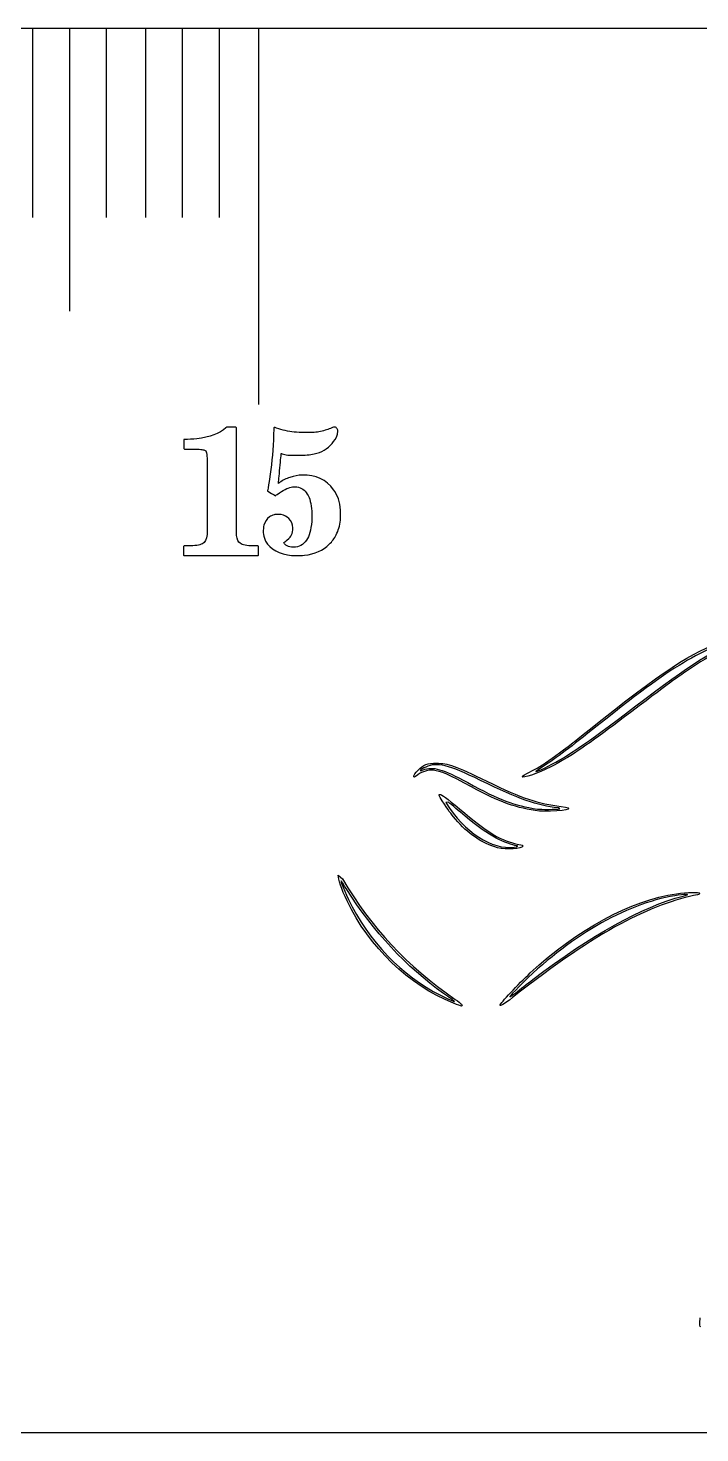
# Model space of a CAD drawing. Extents: x 0.09 to 7.25, y 10.43 to 11.9.
# Drawn here: x 5.755 to 6.457, y 10.428 to 11.895 of the extents above; entities that cross this region are included whole.
import ezdxf

# ---------------------------------------------------------------- set-up
doc = ezdxf.new("R2010")
doc.units = 0
doc.layers.add('Laag_1', color=7, linetype='CONTINUOUS')

msp = doc.modelspace()

# ---------------------------------------------------------------- linework, layer by layer
at = {"layer": 'Laag_1', "color": 1}
msp.add_lwpolyline([(0.092474, 10.428123), (0.092474, 11.895275), (7.245812, 11.895275), (7.245812, 10.428123)], close=True, dxfattribs=at)
at = {"layer": 'Laag_1', "color": 7}
for points in [[(5.759326, 11.894901), (5.759326, 11.697292)], [(5.797822, 11.894901), (5.797822, 11.599771)], [(5.836317, 11.894901), (5.836317, 11.697292)], [(5.877378, 11.894901), (5.877378, 11.697292)], [(5.915873, 11.894901), (5.915873, 11.697292)], [(5.954369, 11.894901), (5.954369, 11.697292)], [(5.99543, 11.894901), (5.99543, 11.50225)], [(6.194062, 11.086867), (6.191228, 11.086352)], [(6.310458, 11.079805), (6.309083, 11.080831)], [(6.078974, 11.010447), (6.083186, 11.006811)]]:
    msp.add_lwpolyline(points, dxfattribs=at)
at = {"layer": 'Laag_1', "color": 3}
for points in [[(5.972441, 11.422281), (5.972407, 11.477952), (5.9721, 11.478271), (5.971792, 11.47859), (5.967118, 11.478579), (5.962433, 11.478579), (5.961522, 11.47777)], [(6.011921, 11.478041), (6.011554, 11.477797), (6.011477, 11.475024)], [(6.07848, 11.474259), (6.078558, 11.475379), (6.078136, 11.476144)], [(5.918617, 11.465596), (5.917466, 11.465596), (5.917443, 11.460865), (5.917409, 11.456124), (5.917751, 11.455793), (5.918093, 11.455462), (5.926471, 11.455417)], [(6.017578, 11.420632), (6.01638, 11.419811), (6.016436, 11.420288)], [(5.921615, 11.354459), (5.917853, 11.354459), (5.917546, 11.35414), (5.917238, 11.353821), (5.917238, 11.349386), (5.917238, 11.344952), (5.917546, 11.344633), (5.917853, 11.344314), (5.956449, 11.344314), (5.995045, 11.344314), (5.995353, 11.344633), (5.99566, 11.344952), (5.99566, 11.349398), (5.99566, 11.353843), (5.995353, 11.35414), (5.995034, 11.354436), (5.990588, 11.354493)]]:
    msp.add_lwpolyline(points, dxfattribs=at)
msp.add_lwpolyline([(6.073034, 11.478108)], close=True, dxfattribs=at)
at = {"layer": 'Laag_1', "color": 7}
for points in [[(6.294365, 11.122508)], [(6.2713, 11.113684)], [(6.289151, 11.077557)], [(6.310458, 11.079805)], [(6.245404, 11.039332)], [(6.262862, 11.039789)], [(6.282286, 10.901621)], [(6.199457, 10.876819)], [(6.20011, 10.879071)], [(6.247913, 10.874796)]]:
    msp.add_lwpolyline(points, close=True, dxfattribs=at)
at = {"layer": 'Laag_1', "color": 3}
for points in [[(5.961522, 11.47777), (5.954637, 11.471671), (5.944583, 11.467898), (5.931201, 11.466394)], [(6.011477, 11.475024), (6.011388, 11.471774), (6.011222, 11.466881), (6.011133, 11.46514)], [(6.012398, 11.478286), (6.012342, 11.478286), (6.012131, 11.478175), (6.011921, 11.478041)], [(6.014417, 11.477587), (6.013363, 11.477964), (6.012453, 11.478286), (6.012398, 11.478286)], [(6.032765, 11.47336), (6.026675, 11.473948), (6.020418, 11.47539), (6.014417, 11.477587)], [(6.053676, 11.473016), (6.049061, 11.472561), (6.039299, 11.472717), (6.032765, 11.47336)], [(6.06671, 11.475701), (6.062528, 11.474325), (6.058357, 11.473471), (6.053676, 11.473016)], [(6.073034, 11.478108), (6.069905, 11.476821), (6.068452, 11.476266), (6.06671, 11.475701)], [(6.076029, 11.478352), (6.075152, 11.478763), (6.074498, 11.478707), (6.073034, 11.478108)], [(6.07411, 11.463387), (6.07665, 11.466116), (6.078181, 11.469921), (6.07848, 11.474259)], [(6.078136, 11.476144), (6.077582, 11.477132), (6.076728, 11.47803), (6.076029, 11.478352)], [(5.931201, 11.466394), (5.927428, 11.465972), (5.921467, 11.465596), (5.918617, 11.465596)], [(6.011133, 11.46514), (6.010401, 11.450352), (6.009169, 11.43785), (6.007073, 11.424149)], [(6.05362, 11.450507), (6.061563, 11.452116), (6.067542, 11.455621), (6.072468, 11.461534)], [(6.072468, 11.461534), (6.0729, 11.462056), (6.073633, 11.462888), (6.07411, 11.463387)], [(5.926471, 11.455417), (5.933538, 11.455383), (5.935054, 11.455337), (5.93616, 11.455177)], [(5.93616, 11.455177), (5.937858, 11.454927), (5.939055, 11.454608), (5.939762, 11.454197)], [(5.939762, 11.454197), (5.940696, 11.453673), (5.941164, 11.452579), (5.941597, 11.449957)], [(5.941597, 11.449957), (5.941779, 11.448874), (5.941802, 11.445728), (5.941836, 11.408204)], [(6.017911, 11.435908), (6.018676, 11.444239), (6.01932, 11.451062), (6.019331, 11.451073)], [(6.019331, 11.451073), (6.019342, 11.451084), (6.019752, 11.45094), (6.020241, 11.450751)], [(6.020241, 11.450751), (6.023801, 11.449365), (6.027096, 11.449043), (6.036758, 11.449143)], [(6.036758, 11.449143), (6.044923, 11.449232), (6.048939, 11.449553), (6.05362, 11.450507)], [(6.016436, 11.420288), (6.01648, 11.420555), (6.017134, 11.427577), (6.017911, 11.435908)], [(5.972681, 11.365231), (5.972487, 11.36653), (5.972476, 11.36922), (5.972441, 11.422281)], [(6.007073, 11.424149), (6.006696, 11.421642), (6.00552, 11.414731), (6.005209, 11.413111)], [(6.014993, 11.408152), (6.021561, 11.412834), (6.025676, 11.414986), (6.02967, 11.41584)], [(6.028394, 11.42609), (6.024511, 11.424748), (6.021028, 11.422995), (6.017578, 11.420632)], [(6.041307, 11.428442), (6.03667, 11.42832), (6.032865, 11.427632), (6.028394, 11.42609)], [(6.02967, 11.41584), (6.031234, 11.416173), (6.034007, 11.41625), (6.035682, 11.416006)], [(6.035682, 11.416006), (6.04033, 11.415319), (6.043936, 11.412889), (6.046554, 11.408662)], [(6.074087, 11.413166), (6.066699, 11.423495), (6.055295, 11.428808), (6.041307, 11.428442)], [(5.941836, 11.408204), (5.941859, 11.378647), (5.941836, 11.367271), (5.941745, 11.366313)], [(6.005209, 11.413111), (6.005043, 11.412268), (6.005021, 11.411968), (6.00512, 11.41188)], [(6.00512, 11.41188), (6.005276, 11.411735), (6.013163, 11.406954), (6.013241, 11.406954)], [(6.013241, 11.406954), (6.013285, 11.406954), (6.014062, 11.407498), (6.014993, 11.408152)], [(6.046554, 11.408662), (6.049227, 11.404347), (6.050747, 11.398479), (6.051224, 11.390647)], [(6.081309, 11.391978), (6.080677, 11.400265), (6.078281, 11.407309), (6.074087, 11.413166)], [(6.011799, 11.387008), (6.010223, 11.386586), (6.008193, 11.385632), (6.007028, 11.384745)], [(6.015681, 11.387363), (6.013174, 11.387363), (6.013108, 11.387352), (6.011799, 11.387008)], [(6.019397, 11.387119), (6.018366, 11.387341), (6.017933, 11.387363), (6.015681, 11.387363)], [(6.027107, 11.383081), (6.024911, 11.3852), (6.02257, 11.38642), (6.019397, 11.387119)], [(6.051224, 11.390647), (6.051346, 11.388639), (6.051291, 11.381905), (6.051124, 11.37983)], [(6.081143, 11.381328), (6.081376, 11.383358), (6.081476, 11.389693), (6.081309, 11.391978)], [(6.000572, 11.370833), (6.000483, 11.367494), (6.000772, 11.365364), (6.001648, 11.362691)], [(6.00126, 11.376047), (6.00075, 11.374217), (6.000628, 11.373263), (6.000572, 11.370833)], [(6.007028, 11.384745), (6.004299, 11.382681), (6.002214, 11.379531), (6.00126, 11.376047)], [(6.031456, 11.37323), (6.031312, 11.377334), (6.030014, 11.380296), (6.027107, 11.383081)], [(6.030102, 11.365941), (6.031134, 11.368138), (6.031556, 11.370379), (6.031456, 11.37323)], [(6.051124, 11.37983), (6.050459, 11.3711), (6.048728, 11.364898), (6.045689, 11.360339)], [(6.07675, 11.365963), (6.079035, 11.370434), (6.080433, 11.375337), (6.081143, 11.381328)], [(5.937003, 11.356761), (5.933823, 11.35512), (5.929446, 11.354459), (5.921615, 11.354459)], [(5.941745, 11.366313), (5.941243, 11.36123), (5.939727, 11.358175), (5.937003, 11.356761)], [(5.976237, 11.357331), (5.974459, 11.358642), (5.973274, 11.361287), (5.972681, 11.365231)], [(5.981709, 11.3552), (5.979292, 11.35569), (5.977525, 11.356374), (5.976237, 11.357331)], [(6.001648, 11.362691), (6.004566, 11.353761), (6.013607, 11.347204), (6.025832, 11.345119)], [(6.022282, 11.357177), (6.022082, 11.357632), (6.022071, 11.357743), (6.022193, 11.357887)], [(6.022193, 11.357887), (6.022271, 11.357987), (6.023613, 11.35913), (6.025166, 11.360417)], [(6.025366, 11.354548), (6.023757, 11.355347), (6.022681, 11.356268), (6.022282, 11.357177)], [(6.025166, 11.360417), (6.028605, 11.363279), (6.029126, 11.363856), (6.030102, 11.365941)], [(6.045689, 11.360339), (6.042494, 11.355524), (6.038001, 11.35315), (6.032099, 11.353128)], [(6.04357, 11.344719), (6.054397, 11.345962), (6.062905, 11.349711), (6.069473, 11.356135)], [(6.069473, 11.356135), (6.07269, 11.359296), (6.07482, 11.362158), (6.07675, 11.365963)], [(5.990588, 11.354493), (5.985858, 11.35455), (5.984239, 11.354687), (5.981709, 11.3552)], [(6.032099, 11.353128), (6.029393, 11.353128), (6.027351, 11.35355), (6.025366, 11.354548)], [(6.025832, 11.345119), (6.031167, 11.344209), (6.037823, 11.344054), (6.04357, 11.344719)]]:
    msp.add_open_spline(points, degree=3, dxfattribs=at)
at = {"layer": 'Laag_1', "color": 7}
for points in [[(6.341044, 11.162376), (6.417389, 11.223368), (6.449264, 11.244279), (6.482287, 11.255038)], [(6.388634, 11.18629), (6.448788, 11.231991), (6.472777, 11.247254), (6.498095, 11.255937)], [(6.5005, 11.257539), (6.48592, 11.255837), (6.462169, 11.246052), (6.439679, 11.232484)], [(6.510467, 11.257124), (6.491733, 11.253278), (6.471374, 11.243142), (6.44174, 11.22291)], [(6.439679, 11.232484), (6.415132, 11.217673), (6.393466, 11.201685), (6.339818, 11.158791)], [(6.44174, 11.22291), (6.43211, 11.216335), (6.42223, 11.209002), (6.366971, 11.167411)], [(6.294365, 11.122508), (6.315058, 11.132184), (6.336609, 11.146765), (6.388634, 11.18629)], [(6.366971, 11.167411), (6.337359, 11.145124), (6.319021, 11.132967), (6.30118, 11.123795)], [(6.278912, 11.118281), (6.292103, 11.12467), (6.307711, 11.135748), (6.341044, 11.162376)], [(6.339818, 11.158791), (6.315163, 11.139077), (6.301775, 11.129253), (6.28787, 11.120668)], [(6.16217, 11.120055), (6.168088, 11.125968), (6.172262, 11.127572), (6.181587, 11.127518)], [(6.170423, 11.123563), (6.164582, 11.120942), (6.1623, 11.118525), (6.167598, 11.12057)], [(6.167598, 11.12057), (6.17779, 11.124506), (6.187851, 11.121632), (6.214234, 11.10725)], [(6.227637, 11.109632), (6.193671, 11.12612), (6.182293, 11.12889), (6.170423, 11.123563)], [(6.181587, 11.127518), (6.193777, 11.127444), (6.20113, 11.124823), (6.234166, 11.108757)], [(6.30118, 11.123795), (6.286969, 11.11649), (6.271248, 11.11117), (6.2713, 11.113684)], [(6.28787, 11.120668), (6.282963, 11.117638), (6.285469, 11.118348), (6.294365, 11.122508)], [(6.157875, 11.114324), (6.157875, 11.115172), (6.159637, 11.117523), (6.16217, 11.120055)], [(6.16211, 11.115373), (6.158164, 11.112477), (6.157875, 11.112405), (6.157875, 11.114324)], [(6.178339, 11.120138), (6.172903, 11.120669), (6.166939, 11.118918), (6.16211, 11.115373)], [(6.218358, 11.102715), (6.194422, 11.115758), (6.186104, 11.11938), (6.178339, 11.120138)], [(6.214234, 11.10725), (6.248057, 11.088812), (6.262314, 11.083412), (6.287089, 11.079655)], [(6.309083, 11.080831), (6.28559, 11.083625), (6.269469, 11.089326), (6.227637, 11.109632)], [(6.234166, 11.108757), (6.270991, 11.090848), (6.287994, 11.085087), (6.311828, 11.082443)], [(6.2713, 11.113684), (6.271339, 11.11419), (6.274736, 11.116259), (6.278912, 11.118281)], [(6.187509, 11.088365), (6.183662, 11.094246), (6.183396, 11.095016), (6.185204, 11.095016)], [(6.185204, 11.095016), (6.187124, 11.095016), (6.192353, 11.091143), (6.205619, 11.079896)], [(6.289151, 11.077556), (6.265865, 11.08033), (6.247388, 11.086896), (6.218358, 11.102715)], [(6.201404, 11.06914), (6.196065, 11.07554), (6.194294, 11.07799), (6.187509, 11.088365)], [(6.191228, 11.086352), (6.211252, 11.055244), (6.23937, 11.036967), (6.262862, 11.039789)], [(6.211485, 11.072318), (6.205625, 11.07724), (6.197785, 11.083788), (6.194062, 11.086867)], [(6.205619, 11.079896), (6.235659, 11.054429), (6.249247, 11.046296), (6.267705, 11.042735)], [(6.287089, 11.079655), (6.290175, 11.079187), (6.307288, 11.079297), (6.310458, 11.079805)], [(6.300836, 11.077498), (6.295733, 11.077376), (6.290475, 11.077397), (6.289151, 11.077557)], [(6.311828, 11.082443), (6.326683, 11.080795), (6.320423, 11.077978), (6.300836, 11.077498)], [(6.245404, 11.039332), (6.229818, 11.043418), (6.213818, 11.054257), (6.201404, 11.06914)], [(6.243959, 11.049291), (6.234755, 11.054095), (6.22463, 11.061274), (6.211485, 11.072318)], [(6.265025, 11.041405), (6.262264, 11.041405), (6.250964, 11.045635), (6.243959, 11.049291)], [(6.271828, 11.040839), (6.271271, 11.037947), (6.254364, 11.036983), (6.245404, 11.039332)], [(6.262862, 11.039789), (6.266355, 11.040208), (6.267957, 11.041405), (6.265025, 11.041405)], [(6.267705, 11.042735), (6.270971, 11.042105), (6.271982, 11.04164), (6.271828, 11.040839)], [(6.088095, 10.983899), (6.082284, 10.996023), (6.07871, 11.006426), (6.078974, 11.010447)], [(6.081786, 11.004713), (6.081138, 11.00411), (6.088988, 10.985733), (6.09342, 10.977485)], [(6.087768, 10.995592), (6.084555, 11.00068), (6.081864, 11.004785), (6.081786, 11.004713)], [(6.083186, 11.006811), (6.114064, 10.954976), (6.150277, 10.916291), (6.201023, 10.880933)], [(6.188865, 10.887147), (6.150329, 10.914493), (6.115154, 10.952225), (6.087768, 10.995592)], [(6.430786, 10.989149), (6.378994, 10.980699), (6.318414, 10.94541), (6.267993, 10.89432)], [(6.279646, 10.908497), (6.3289, 10.95409), (6.384516, 10.984221), (6.432457, 10.991283)], [(6.454279, 10.990174), (6.433168, 10.986624), (6.401577, 10.974677), (6.374217, 10.959897)], [(6.442423, 10.990511), (6.440722, 10.990549), (6.435485, 10.989916), (6.430786, 10.989149)], [(6.432457, 10.991283), (6.443555, 10.992918), (6.456856, 10.993094), (6.456856, 10.991607)], [(6.43933, 10.988832), (6.445022, 10.990347), (6.445269, 10.990481), (6.442423, 10.990511)], [(6.456856, 10.991607), (6.456856, 10.990987), (6.455878, 10.990443), (6.454279, 10.990174)], [(6.199457, 10.876819), (6.152239, 10.895897), (6.111495, 10.935074), (6.088095, 10.983899)], [(6.09342, 10.977485), (6.116686, 10.934174), (6.152166, 10.900155), (6.193518, 10.881506)], [(6.282286, 10.901621), (6.344478, 10.948777), (6.395693, 10.977219), (6.43933, 10.988832)], [(6.374217, 10.959897), (6.341325, 10.942126), (6.307511, 10.919073), (6.260992, 10.882702)], [(6.247913, 10.874795), (6.247913, 10.876451), (6.267501, 10.897254), (6.279646, 10.908497)], [(6.264409, 10.887851), (6.268756, 10.891265), (6.2768, 10.897462), (6.282286, 10.901621)], [(6.20011, 10.879071), (6.199752, 10.879377), (6.194691, 10.883013), (6.188865, 10.887147)], [(6.267993, 10.89432), (6.256159, 10.882329), (6.255221, 10.880635), (6.264409, 10.887851)], [(6.193518, 10.881506), (6.200311, 10.878443), (6.201245, 10.878097), (6.20011, 10.879071)], [(6.207662, 10.873947), (6.207308, 10.873846), (6.203616, 10.875139), (6.199457, 10.876819)], [(6.201023, 10.880933), (6.208058, 10.876031), (6.209534, 10.874478), (6.207662, 10.873947)], [(6.260992, 10.882702), (6.251813, 10.875526), (6.247913, 10.873168), (6.247913, 10.874796)], [(6.457768, 10.538977), (6.456761, 10.538977), (6.456689, 10.539934), (6.457082, 10.548137)]]:
    msp.add_open_spline(points, degree=3, dxfattribs=at)

doc.saveas('drawing.dxf')
